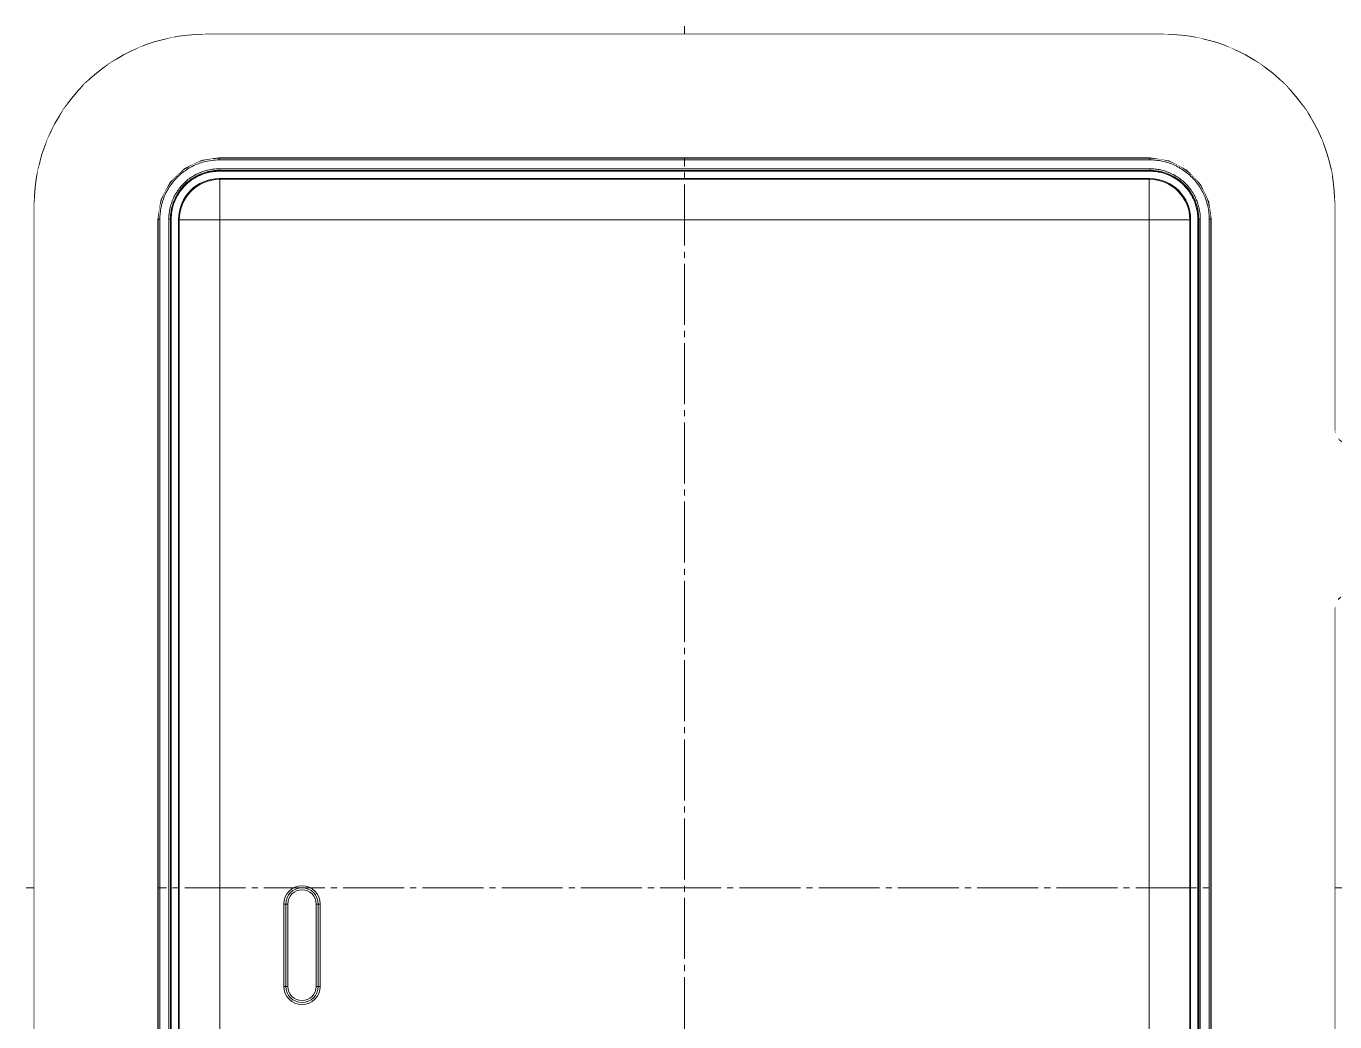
# Model space of a CAD drawing. Header units: millimetres. Extents: x -922 to 949, y -705 to 942.
# Drawn here: x 272.6 to 594.6, y 503.2 to 748.2 of the extents above; entities that cross this region are included whole.
import ezdxf

# ---------------------------------------------------------------- set-up
doc = ezdxf.new("R2010")
doc.units = ezdxf.units.MM
doc.linetypes.add('K5LT_AXLED', pattern=[19.5, 15, -1.5, 1.5, -1.5])
doc.linetypes.add('K5LT_THIN', pattern=[0])

# ---------------------------------------------------------------- blocks, each defined once
blk = doc.blocks.new('WIPEOUTCOLORING1')
blk.add_wipeout([(274.61, 704.59), (274.61, 536.23), (275.48, 712.73)])
blk.add_wipeout([(274.61, 536.23), (274.61, 368.21), (275.48, 712.73)])
blk.add_wipeout([(275.48, 712.73), (274.61, 368.21), (277.91, 720.55)])
blk.add_wipeout([(274.61, 368.21), (275.41, 360.06), (277.91, 720.55)])
blk.add_wipeout([(277.91, 720.55), (275.41, 360.06), (281.81, 727.75)])
blk.add_wipeout([(275.41, 360.06), (277.77, 352.23), (281.81, 727.75)])
blk.add_wipeout([(281.81, 727.75), (277.77, 352.23), (287.03, 734.06)])
blk.add_wipeout([(277.77, 352.23), (281.61, 344.99), (287.03, 734.06)])
blk.add_wipeout([(287.03, 734.06), (281.61, 344.99), (293.38, 739.23)])
blk.add_wipeout([(281.61, 344.99), (286.78, 338.65), (293.38, 739.23)])
blk.add_wipeout([(293.38, 739.23), (286.78, 338.65), (300.61, 743.07)])
blk.add_wipeout([(286.78, 338.65), (293.09, 333.42), (300.61, 743.07)])
blk.add_wipeout([(300.61, 743.07), (304.91, 700.73), (308.45, 745.43)])
blk.add_wipeout([(304.91, 700.73), (305.68, 705.51), (308.45, 745.43)])
blk.add_wipeout([(308.45, 745.43), (305.68, 705.51), (316.6, 746.23)])
blk.add_wipeout([(305.68, 705.51), (307.95, 709.86), (316.6, 746.23)])
for points in [[(315.82, 715.31), (316.6, 746.23), (311.5, 713.25)], [(300.61, 743.07), (293.09, 333.42), (304.91, 700.73)]]:
    blk.add_wipeout(points)
for points in [[(316.6, 746.23), (307.95, 709.86), (311.5, 713.25)], [(304.91, 700.73), (293.09, 333.42), (304.91, 536.23)]]:
    blk.add_wipeout(points)
for points in [[(316.6, 746.23), (315.82, 715.31), (434.61, 746.23)], [(293.09, 333.42), (300.29, 329.52), (304.91, 536.23)]]:
    blk.add_wipeout(points)
for points in [[(320.11, 715.93), (434.61, 746.23), (315.82, 715.31)], [(304.91, 536.23), (300.29, 329.52), (304.91, 371.72)]]:
    blk.add_wipeout(points)
blk.add_wipeout([(434.61, 746.23), (320.11, 715.93), (552.63, 746.23)])
blk.add_wipeout([(320.11, 715.93), (434.61, 715.93), (552.63, 746.23)])
blk.add_wipeout([(552.63, 746.23), (434.61, 715.93), (552.97, 746.23)])
blk.add_wipeout([(434.61, 715.93), (549.11, 715.93), (552.97, 746.23)])
blk.add_wipeout([(552.97, 746.23), (549.11, 715.93), (561.12, 745.36)])
blk.add_wipeout([(549.11, 715.93), (553.89, 715.16), (561.12, 745.36)])
blk.add_wipeout([(561.12, 745.36), (553.89, 715.16), (568.94, 742.93)])
blk.add_wipeout([(553.89, 715.16), (558.24, 712.88), (568.94, 742.93)])
blk.add_wipeout([(568.94, 742.93), (558.24, 712.88), (576.13, 739.03)])
blk.add_wipeout([(558.24, 712.88), (561.64, 709.34), (576.13, 739.03)])
blk.add_wipeout([(576.13, 739.03), (561.64, 709.34), (582.44, 733.81)])
blk.add_wipeout([(561.64, 709.34), (563.69, 705.02), (582.44, 733.81)])
blk.add_wipeout([(582.44, 733.81), (563.69, 705.02), (587.61, 727.46)])
blk.add_wipeout([(563.69, 705.02), (564.31, 700.73), (587.61, 727.46)])
blk.add_wipeout([(587.61, 727.46), (564.31, 700.73), (591.45, 720.23)])
blk.add_wipeout([(564.31, 700.73), (564.31, 536.23), (591.45, 720.23)])
blk.add_wipeout([(591.45, 720.23), (564.31, 536.23), (593.81, 712.39)])
blk.add_wipeout([(564.31, 536.23), (564.31, 371.72), (593.81, 712.39)])
blk.add_wipeout([(593.81, 712.39), (564.31, 371.72), (594.61, 704.24)])
blk.add_wipeout([(564.31, 371.72), (587.41, 344.7), (594.61, 704.24)])
blk.add_wipeout([(587.41, 344.7), (591.31, 351.9), (594.61, 704.24)])
blk.add_wipeout([(594.61, 704.24), (591.31, 351.9), (594.61, 648.73)])
blk.add_wipeout([(591.31, 351.9), (593.74, 359.72), (594.61, 648.73)])
blk.add_wipeout([(594.61, 648.73), (593.74, 359.72), (594.63, 648.42)])
blk.add_wipeout([(594.61, 605.14), (593.74, 359.72), (594.61, 536.23)])
blk.add_wipeout([(594.61, 536.23), (593.74, 359.72), (594.61, 467.32)])
blk.add_wipeout([(593.74, 359.72), (594.61, 605.14), (594.63, 648.42)])
blk.add_wipeout([(594.63, 648.42), (594.61, 605.14), (595.6, 646.5)])
blk.add_wipeout([(594.61, 605.14), (595.38, 607.15), (595.6, 646.5)])
blk = doc.blocks.new('U17')
at = {"color": 30, "linetype": 'K5LT_AXLED', "lineweight": 18, "true_color": 0xff8000}
for p, q in [((434.61, 748.23), (434.61, 324.23)), ((272.61, 536.23), (596.61, 536.23))]:
    blk.add_line(p, q, dxfattribs=at)
at = {"color": 7, "linetype": 'K5LT_THIN', "lineweight": 18}
for p, q in [((316.6, 746.23), (552.63, 746.23)), ((549.11, 715.93), (320.11, 715.93)), ((320.11, 715.93), (320.11, 715.73)), ((549.11, 715.73), (320.11, 715.73)), ((320.11, 715.73), (320.11, 715.33)), ((549.11, 715.33), (320.11, 715.33)), ((549.11, 715.93), (549.11, 715.73)), ((549.11, 715.73), (549.11, 715.33)), ((320.11, 713.13), (320.11, 712.73)), ((549.11, 713.13), (320.11, 713.13)), ((549.11, 712.73), (320.11, 712.73)), ((320.11, 712.73), (320.11, 712.53)), ((549.11, 712.53), (320.11, 712.53)), ((549.11, 713.13), (549.11, 712.73)), ((549.11, 712.73), (549.11, 712.53)), ((320.11, 710.73), (549.11, 710.73)), ((320.27, 710.56), (320.11, 710.73)), ((548.95, 710.56), (320.27, 710.56)), ((320.27, 710.56), (320.27, 700.57)), ((548.95, 710.56), (549.11, 710.73)), ((548.95, 700.57), (548.95, 710.56)), ((274.61, 368.21), (274.61, 704.24)), ((594.61, 704.24), (594.61, 648.73)), ((304.91, 700.73), (304.91, 371.72)), ((304.91, 700.73), (305.11, 700.73)), ((305.11, 700.73), (305.11, 371.72)), ((305.11, 700.73), (305.51, 700.73)), ((305.51, 700.73), (305.51, 371.72)), ((307.71, 700.73), (308.11, 700.73)), ((307.71, 700.73), (307.71, 371.72)), ((308.11, 700.73), (308.11, 371.72)), ((308.11, 700.73), (308.31, 700.73)), ((308.31, 700.73), (308.31, 371.72)), ((310.11, 371.72), (310.11, 700.73)), ((310.27, 700.57), (310.11, 700.73)), ((310.27, 700.57), (310.27, 371.89)), ((320.27, 700.57), (310.27, 700.57)), ((320.27, 700.57), (320.27, 371.89)), ((548.95, 700.57), (320.27, 700.57)), ((548.95, 371.89), (548.95, 700.57)), ((558.95, 700.57), (548.95, 700.57)), ((558.95, 700.57), (559.11, 700.73)), ((558.95, 371.89), (558.95, 700.57)), ((559.11, 700.73), (559.11, 371.72)), ((560.91, 371.72), (560.91, 700.73)), ((561.11, 700.73), (560.91, 700.73)), ((561.11, 371.72), (561.11, 700.73)), ((561.51, 700.73), (561.11, 700.73)), ((561.51, 371.72), (561.51, 700.73)), ((564.11, 700.73), (563.71, 700.73)), ((563.71, 371.72), (563.71, 700.73)), ((564.11, 371.72), (564.11, 700.73)), ((564.31, 700.73), (564.11, 700.73)), ((564.31, 371.72), (564.31, 700.73)), ((594.61, 605.14), (594.61, 467.32)), ((335.99, 532.23), (335.99, 511.96)), ((335.99, 532.23), (336.49, 532.23)), ((336.49, 532.23), (336.49, 532.23)), ((336.49, 532.23), (336.99, 532.23)), ((336.49, 532.23), (336.49, 511.96)), ((336.49, 532.23), (336.49, 511.96)), ((336.99, 532.23), (336.99, 511.96)), ((343.96, 511.96), (343.96, 532.23)), ((344.46, 532.23), (343.96, 532.23)), ((344.46, 532.23), (344.46, 532.23)), ((344.46, 511.96), (344.46, 532.23)), ((344.46, 511.96), (344.46, 532.23)), ((344.96, 532.23), (344.46, 532.23)), ((344.96, 511.96), (344.96, 532.23)), ((335.99, 511.96), (336.49, 511.96)), ((336.49, 511.96), (336.49, 511.96)), ((336.49, 511.96), (336.99, 511.96)), ((344.46, 511.96), (343.96, 511.96)), ((344.46, 511.96), (344.46, 511.96)), ((344.96, 511.96), (344.46, 511.96))]:
    blk.add_line(p, q, dxfattribs=at)
for centre in [(335.61, 732.23), (401.61, 732.23), (467.61, 732.23), (533.61, 732.23), (288.61, 686.23), (580.61, 686.23), (288.61, 611.23), (580.61, 611.23), (288.61, 536.23), (580.61, 536.23)]:
    blk.add_circle(centre, 5.25, dxfattribs=at)
for centre, radius, start, end in [((340.48, 532.23), 4.49, 0, 180), ((340.48, 532.23), 3.99, 0, 180), ((340.48, 532.23), 3.99, 0, 180), ((340.48, 532.23), 3.49, 0, 180), ((340.48, 511.96), 4.49, 180, 0), ((340.48, 511.96), 3.99, 180, 0), ((340.48, 511.96), 3.99, 180, 0), ((340.48, 511.96), 3.49, 180, 0)]:
    blk.add_arc(centre, radius, start, end, dxfattribs=at)
for centre, major_axis, ratio, start_param, end_param in [((316.63, 704.21), (29.72, -29.72), 0.999315, 2.356537, 3.926648), ((552.6, 704.21), (-29.72, -29.72), 0.999315, 2.356537, 3.926648), ((320.11, 700.72), (-7.08, 7.08), 0.999315, 5.49813, 7.068241), ((320.27, 700.57), (-7.07, -7.07), 0.999315, 3.927333, 5.497445), ((548.95, 700.57), (-7.07, 7.07), 0.999315, 3.927333, 5.497445), ((549.11, 700.72), (7.08, 7.08), 0.999315, 5.49813, 7.068241), ((597.61, 648.73), (-2.12, -2.12), 0.999315, 5.49813, 7.068241), ((597.61, 605.14), (-2.6, 1.5), 0.999543, 5.759784, 6.806586)]:
    blk.add_ellipse(centre, major_axis=major_axis, ratio=ratio, start_param=start_param, end_param=end_param, dxfattribs=at)
for points, knots in [([(320.11, 715.93), (319.41, 715.93), (318.12, 715.84), (316.31, 715.48), (314.69, 714.96), (313.17, 714.29), (311.71, 713.44), (310.35, 712.42), (309.11, 711.27), (308.01, 709.98), (307.06, 708.58), (306.27, 707.08), (305.65, 705.51), (305.22, 703.91), (304.97, 702.31), (304.91, 701.25), (304.91, 700.73)], [0, 0, 0, 0, 1.481184, 2.772841, 3.925547, 5.108152, 6.325936, 7.526687, 8.731433, 9.935063, 11.138743, 12.342599, 13.551154, 14.73502, 15.8862, 17, 17, 17, 17]), ([(320.11, 715.73), (319.42, 715.73), (318.14, 715.64), (316.36, 715.29), (314.76, 714.78), (313.26, 714.11), (311.82, 713.27), (310.48, 712.27), (309.26, 711.13), (308.17, 709.86), (307.23, 708.48), (306.45, 707), (305.84, 705.45), (305.41, 703.87), (305.16, 702.29), (305.11, 701.25), (305.11, 700.73)], [0, 0, 0, 0, 1.481196, 2.772867, 3.925589, 5.108215, 6.326026, 7.526808, 8.731586, 9.935248, 11.13896, 12.342845, 13.551423, 14.735307, 15.886395, 17, 17, 17, 17]), ([(320.11, 715.33), (319.44, 715.33), (318.19, 715.24), (316.46, 714.9), (314.91, 714.4), (313.44, 713.75), (312.04, 712.93), (310.73, 711.96), (309.55, 710.85), (308.49, 709.62), (307.57, 708.27), (306.81, 706.83), (306.22, 705.32), (305.8, 703.78), (305.56, 702.25), (305.51, 701.23), (305.51, 700.73)], [0, 0, 0, 0, 0.136805, 0.256106, 0.362574, 0.471805, 0.584287, 0.695196, 0.806475, 0.917651, 1.028831, 1.140027, 1.251655, 1.361001, 1.467297, 1.570111, 1.570111, 1.570111, 1.570111]), ([(564.31, 700.73), (564.31, 701.42), (564.22, 702.72), (563.86, 704.53), (563.34, 706.15), (562.67, 707.67), (561.82, 709.13), (560.8, 710.49), (559.65, 711.73), (558.36, 712.83), (556.96, 713.78), (555.47, 714.57), (553.9, 715.19), (552.29, 715.62), (550.7, 715.87), (549.64, 715.93), (549.11, 715.93)], [0, 0, 0, 0, 1.481184, 2.772841, 3.925547, 5.108152, 6.325936, 7.526687, 8.731433, 9.935063, 11.138743, 12.342599, 13.551154, 14.73502, 15.8862, 17, 17, 17, 17]), ([(564.11, 700.73), (564.11, 701.42), (564.02, 702.7), (563.67, 704.48), (563.16, 706.08), (562.49, 707.58), (561.65, 709.02), (560.65, 710.36), (559.51, 711.58), (558.24, 712.67), (556.86, 713.61), (555.38, 714.39), (553.83, 715), (552.25, 715.43), (550.67, 715.67), (549.63, 715.73), (549.11, 715.73)], [0, 0, 0, 0, 1.481196, 2.772867, 3.925589, 5.108215, 6.326026, 7.526808, 8.731586, 9.935248, 11.13896, 12.342845, 13.551423, 14.735307, 15.886395, 17, 17, 17, 17]), ([(563.71, 700.73), (563.71, 701.4), (563.63, 702.64), (563.28, 704.38), (562.78, 705.93), (562.13, 707.4), (561.32, 708.8), (560.34, 710.11), (559.23, 711.29), (558, 712.35), (556.65, 713.27), (555.21, 714.03), (553.71, 714.62), (552.17, 715.03), (550.63, 715.28), (549.61, 715.33), (549.11, 715.33)], [0, 0, 0, 0, 0.136805, 0.256106, 0.362574, 0.471805, 0.584287, 0.695196, 0.806475, 0.917651, 1.028831, 1.140027, 1.251655, 1.361001, 1.467297, 1.570111, 1.570111, 1.570111, 1.570111]), ([(320.11, 713.13), (319.54, 713.13), (318.48, 713.06), (317.01, 712.76), (315.69, 712.34), (314.45, 711.79), (313.26, 711.09), (312.14, 710.27), (311.14, 709.32), (310.24, 708.27), (309.46, 707.13), (308.81, 705.91), (308.31, 704.63), (307.96, 703.32), (307.75, 702.02), (307.71, 701.16), (307.71, 700.73)], [0, 0, 0, 0, 0.136824, 0.256143, 0.362632, 0.47189, 0.584407, 0.695355, 0.806675, 0.917893, 1.029113, 1.140346, 1.252002, 1.361373, 1.467551, 1.570111, 1.570111, 1.570111, 1.570111]), ([(320.11, 712.73), (319.6, 712.73), (319.1, 712.7), (318.1, 712.57), (317.61, 712.48), (316.63, 712.23), (316.16, 712.07), (315.63, 711.86), (315.57, 711.84), (315.12, 711.63), (314.71, 711.46), (313.88, 711), (313.46, 710.73), (312.65, 710.14), (312.26, 709.82), (311.52, 709.13), (311.18, 708.76), (310.54, 707.99), (310.24, 707.58), (309.71, 706.73), (309.46, 706.29), (309.04, 705.38), (308.85, 704.91), (308.54, 703.95), (308.42, 703.47), (308.23, 702.48), (308.16, 701.98), (308.12, 701.23), (308.11, 700.98), (308.11, 700.73)], [0, 0, 0, 0, 0.080041, 0.080041, 0.160083, 0.160083, 0.240124, 0.240124, 0.250115, 0.250115, 0.320165, 0.320165, 0.400206, 0.400206, 0.480248, 0.480248, 0.560289, 0.560289, 0.64033, 0.64033, 0.720372, 0.720372, 0.800413, 0.800413, 0.880454, 0.880454, 0.960495, 0.960495, 1, 1, 1, 1]), ([(320.11, 712.73), (319.56, 712.73), (318.53, 712.66), (317.11, 712.37), (315.83, 711.97), (314.63, 711.43), (313.48, 710.76), (312.4, 709.96), (311.42, 709.05), (310.55, 708.03), (309.8, 706.92), (309.18, 705.74), (308.69, 704.5), (308.35, 703.24), (308.15, 701.98), (308.11, 701.14), (308.11, 700.73)], [0, 0, 0, 0, 1.481478, 2.773412, 3.926455, 5.109484, 6.327813, 7.529166, 8.734559, 9.938842, 11.143149, 12.347583, 13.556583, 14.740825, 15.890165, 17, 17, 17, 17]), ([(320.11, 712.53), (319.57, 712.53), (318.56, 712.46), (317.16, 712.18), (315.9, 711.78), (314.72, 711.25), (313.59, 710.59), (312.53, 709.8), (311.57, 708.91), (310.71, 707.91), (309.97, 706.82), (309.36, 705.66), (308.88, 704.44), (308.55, 703.19), (308.35, 701.96), (308.31, 701.13), (308.31, 700.73)], [0, 0, 0, 0, 1.481504, 2.773462, 3.926531, 5.109595, 6.327968, 7.529369, 8.734814, 9.93915, 11.143508, 12.347987, 13.557024, 14.741296, 15.890487, 17, 17, 17, 17]), ([(561.51, 700.73), (561.51, 701.3), (561.44, 702.36), (561.14, 703.83), (560.72, 705.15), (560.17, 706.39), (559.48, 707.58), (558.65, 708.69), (557.71, 709.7), (556.66, 710.6), (555.51, 711.38), (554.29, 712.02), (553.01, 712.53), (551.7, 712.88), (550.4, 713.08), (549.54, 713.13), (549.11, 713.13)], [0, 0, 0, 0, 0.136824, 0.256143, 0.362632, 0.47189, 0.584407, 0.695355, 0.806675, 0.917893, 1.029113, 1.140346, 1.252002, 1.361373, 1.467551, 1.570111, 1.570111, 1.570111, 1.570111]), ([(561.11, 700.73), (561.11, 701.23), (561.08, 701.74), (560.95, 702.74), (560.86, 703.23), (560.61, 704.2), (560.45, 704.68), (560.08, 705.62), (559.87, 706.07), (559.38, 706.95), (559.11, 707.38), (558.52, 708.19), (558.2, 708.58), (557.51, 709.31), (557.14, 709.66), (556.37, 710.3), (555.96, 710.6), (555.11, 711.13), (554.67, 711.38), (553.76, 711.8), (553.29, 711.99), (552.34, 712.3), (551.85, 712.42), (550.86, 712.61), (550.36, 712.67), (549.61, 712.72), (549.36, 712.73), (549.11, 712.73)], [0, 0, 0, 0, 0.080041, 0.080041, 0.160083, 0.160083, 0.240124, 0.240124, 0.320165, 0.320165, 0.400206, 0.400206, 0.480248, 0.480248, 0.560289, 0.560289, 0.64033, 0.64033, 0.720372, 0.720372, 0.800413, 0.800413, 0.880454, 0.880454, 0.960495, 0.960495, 1, 1, 1, 1]), ([(561.11, 700.73), (561.11, 701.28), (561.04, 702.3), (560.76, 703.73), (560.35, 705.01), (559.81, 706.21), (559.14, 707.36), (558.34, 708.44), (557.43, 709.41), (556.41, 710.28), (555.31, 711.04), (554.12, 711.66), (552.88, 712.15), (551.62, 712.49), (550.36, 712.69), (549.52, 712.73), (549.11, 712.73)], [0, 0, 0, 0, 1.481478, 2.773412, 3.926455, 5.109484, 6.327813, 7.529166, 8.734559, 9.938842, 11.143149, 12.347583, 13.556583, 14.740825, 15.890165, 17, 17, 17, 17]), ([(560.91, 700.73), (560.91, 701.27), (560.84, 702.28), (560.56, 703.68), (560.16, 704.94), (559.64, 706.12), (558.98, 707.25), (558.19, 708.31), (557.29, 709.27), (556.29, 710.13), (555.2, 710.86), (554.04, 711.48), (552.82, 711.96), (551.58, 712.29), (550.34, 712.49), (549.52, 712.53), (549.11, 712.53)], [0, 0, 0, 0, 1.481504, 2.773462, 3.926531, 5.109595, 6.327968, 7.529369, 8.734814, 9.93915, 11.143508, 12.347987, 13.557024, 14.741296, 15.890487, 17, 17, 17, 17])]:
    blk.add_open_spline(points, degree=3, knots=knots, dxfattribs=at)
blk.add_blockref('WIPEOUTCOLORING1', (0, 0))
blk = doc.blocks.new('U16')
blk.add_blockref('U17', (0, 0))

msp = doc.modelspace()

# ---------------------------------------------------------------- block references
msp.add_blockref('U16', (0, 0))

doc.saveas('drawing.dxf')
